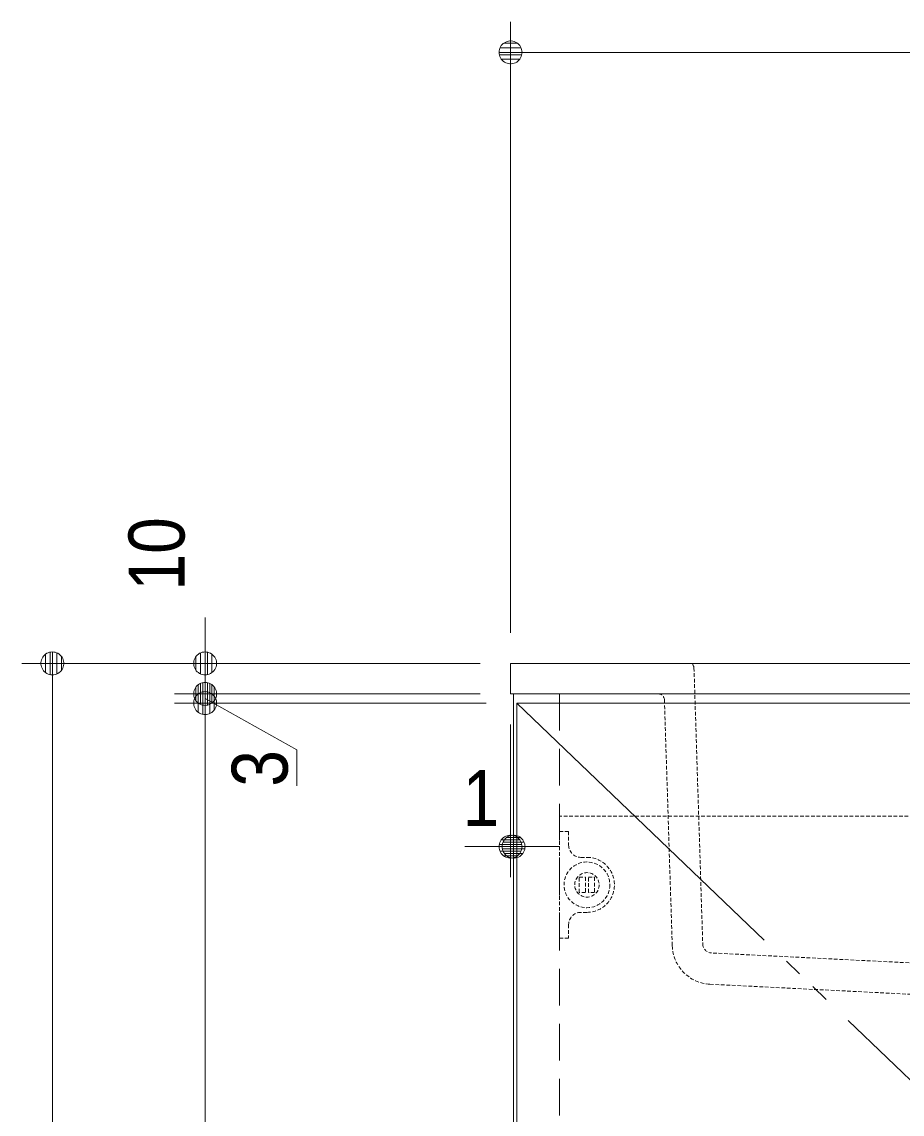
# Model space of a CAD drawing. Units: millimetres, scale not verified. Extents: x -3031 to 3031, y -1522 to 1522.
# Drawn here: x -1702.8 to -1414.6, y -227.6 to 130 of the extents above; entities that cross this region are included whole.
import ezdxf
from ezdxf.enums import TextEntityAlignment as Align

# ---------------------------------------------------------------- set-up
doc = ezdxf.new("R2010")
doc.units = ezdxf.units.MM
doc.header["$LTSCALE"] = 10
doc.linetypes.add('DASHED1', pattern=[1.8, 1.2, -0.6])
doc.linetypes.add('LONG_DOUBLE_CHAIN', pattern=[21.8, 18, -1, 0.6, -0.6, 0.6, -1])
for name, color, linetype, lineweight in [('0-1_5ボウル・キャビネット', 7, 'Continuous', 9), ('0-2_2寸法-1', 7, 'Continuous', 9), ('0-3_0', 7, 'Continuous', 9), ('0-4_2寸法-2', 7, 'Continuous', 9)]:
    doc.layers.add(name, color=color, linetype=linetype, lineweight=lineweight)
doc.styles.add('ＭＳ Ｐゴシック', font='')
doc.styles.get('ＭＳ Ｐゴシック').set_extended_font_data('MS PGothic')

# ---------------------------------------------------------------- blocks, each defined once
blk = doc.blocks.new('グループ-33')
at = {"layer": '0-1_5ボウル・キャビネット'}
for p, q in [((-6490, -800), (-5904.5, -800)), ((-2490, -800), (-3075.5, -800))]:
    blk.add_line(p, q, dxfattribs=at)
at = {"layer": '0-1_5ボウル・キャビネット', "linetype": 'DASHED1'}
for p, q in [((-5904.5, -800), (-3075.5, -800)), ((-5889.5, -814.5), (-5860.8, -1718.9)), ((-3090.5, -814.5), (-3119.2, -1718.9)), ((-6480, -900), (-6330, -900)), ((-5986.3, -919.4), (-5960.7, -1724.6)), ((-2993.7, -919.4), (-3019.3, -1724.6)), ((-2500, -900), (-2650, -900)), ((-4790, -1800), (-5832.3, -1747.9)), ((-4190, -1800), (-3147.7, -1747.9)), ((-4790, -1800), (-4190, -1800)), ((-4790, -1800), (-4770, -1820)), ((-4770, -1880), (-4770, -1820)), ((-4190, -1800), (-4210, -1820)), ((-4210, -1880), (-4210, -1820)), ((-5837.2, -1850.3), (-4974.9, -1893.4)), ((-3142.8, -1850.3), (-4005.1, -1893.4)), ((-4770, -1880), (-4690, -1880)), ((-4690, -1960), (-4690, -1880)), ((-4290, -1960), (-4290, -1880)), ((-4210, -1880), (-4290, -1880)), ((-4290, -1960), (-4690, -1960))]:
    blk.add_line(p, q, dxfattribs=at)
at = {"layer": '0-1_5ボウル・キャビネット'}
for points in [[(-6490, -800), (-6490, -900), (-6006.2, -900)], [(-2490, -800), (-2490, -900), (-2973.8, -900)]]:
    blk.add_lwpolyline(points, dxfattribs=at)
blk.add_lwpolyline([(-6490, -800), (-2490, -800), (-2490, -900), (-6490, -900)], close=True, dxfattribs=at)
at = {"layer": '0-1_5ボウル・キャビネット', "linetype": 'DASHED1'}
for points in [[(-4690, -1960), (-4890, -1960), (-4942, -1908)], [(-4290, -1960), (-4090, -1960), (-4038, -1908)]]:
    blk.add_lwpolyline(points, dxfattribs=at)
for centre, radius, start, end in [((-5904.5, -815), 15, 1.8202, 90), ((-3075.5, -815), 15, 90, 178.1798), ((-6006.2, -920), 20, 1.8202, 90), ((-5830.7, -1720.4), 130, 181.8202, 267.1376), ((-5830.8, -1717.9), 30, 181.8202, 267.1376), ((-3149.2, -1717.9), 30, 272.8624, 358.1798), ((-3149.3, -1720.4), 130, 272.8624, 358.1798), ((-4977.4, -1943.3), 50, 45, 87.1376), ((-4002.6, -1943.3), 50, 92.8624, 135)]:
    blk.add_arc(centre, radius, start, end, dxfattribs=at)
at = {"layer": '0-1_5ボウル・キャビネット'}
blk.add_arc((-2973.8, -920), 20, 90, 178.1798, dxfattribs=at)
blk = doc.blocks.new('_Dot')
at = {"layer": '0-3_0'}
for p, q in [((-5, 0), (-10, 0)), ((4.89, 1), (-4.89, 1)), ((3.99, 3), (-3.99, 3)), ((4.58, -1.99), (-4.58, -1.99)), ((3, -3.99), (-3, -3.99))]:
    blk.add_line(p, q, dxfattribs=at)
for points in [[(5, 0), (4.96, 0.63), (4.84, 1.24), (4.65, 1.84), (4.38, 2.41), (4.05, 2.94), (3.64, 3.42), (3.19, 3.85), (2.68, 4.22), (2.13, 4.52), (1.55, 4.76), (0.94, 4.91), (0.31, 4.99), (-0.31, 4.99), (-0.94, 4.91), (-1.55, 4.76), (-2.13, 4.52), (-2.68, 4.22), (-3.19, 3.85), (-3.64, 3.42), (-4.05, 2.94), (-4.38, 2.41), (-4.65, 1.84), (-4.84, 1.24), (-4.96, 0.63), (-5, 0), (0, 0)], [(-5, 0), (-4.96, -0.63), (-4.84, -1.24), (-4.65, -1.84), (-4.38, -2.41), (-4.05, -2.94), (-3.64, -3.42), (-3.19, -3.85), (-2.68, -4.22), (-2.13, -4.52), (-1.55, -4.76), (-0.94, -4.91), (-0.31, -4.99), (0.31, -4.99), (0.94, -4.91), (1.55, -4.76), (2.13, -4.52), (2.68, -4.22), (3.19, -3.85), (3.64, -3.42), (4.05, -2.94), (4.38, -2.41), (4.65, -1.84), (4.84, -1.24), (4.96, -0.63), (5, 0), (0, 0)]]:
    blk.add_lwpolyline(points, close=True, dxfattribs=at)
blk = doc.blocks.new('グループ-41')
at = {"layer": '0-1_5ボウル・キャビネット'}
for p, q in [((-6330, -930), (-6330, -900)), ((-2650, -900), (-2650, -930))]:
    blk.add_line(p, q, dxfattribs=at)
at = {"layer": '0-1_5ボウル・キャビネット', "linetype": 'DASHED1'}
blk.add_line((-2650, -1300), (-6330, -1300), dxfattribs=at)
blk = doc.blocks.new('グループ-51')
at = {"layer": '0-1_5ボウル・キャビネット', "linetype": 'DASHED1'}
for p, q in [((-6260, -1435), (-6240, -1435)), ((-6240, -1615), (-6260, -1615))]:
    blk.add_line(p, q, dxfattribs=at)
blk.add_lwpolyline([(-6300, -1655), (-6300, -1700), (-6330, -1700), (-6330, -1350), (-6300, -1350), (-6300, -1395)], dxfattribs=at)
for points in [[(-6245, -1550), (-6265, -1550), (-6265, -1500), (-6245, -1500)], [(-6235, -1500), (-6215, -1500), (-6215, -1550), (-6235, -1550)]]:
    blk.add_lwpolyline(points, close=True, dxfattribs=at)
for radius in [75, 40]:
    blk.add_circle((-6240, -1525), radius, dxfattribs=at)
for centre, radius, start, end in [((-6260, -1395), 40, 180, 270), ((-6240, -1525), 90, 270, 90), ((-6260, -1655), 40, 90, 180)]:
    blk.add_arc(centre, radius, start, end, dxfattribs=at)

msp = doc.modelspace()

# ---------------------------------------------------------------- linework, layer by layer
at = {"layer": '0-1_5ボウル・キャビネット'}
msp.add_line((-1541.75, -90), (-1541.75, -900), dxfattribs=at)
at = {"layer": '0-1_5ボウル・キャビネット', "linetype": 'DASHED1'}
msp.add_lwpolyline([(-1541.75, -90), (-1526.75, -90), (-1526.75, -900), (-1541.75, -900)], close=True, dxfattribs=at)
at = {"layer": '0-1_5ボウル・キャビネット'}
msp.add_lwpolyline([(-1540.75, -93), (-1144.75, -93), (-1144.75, -865), (-1540.75, -865)], close=True, dxfattribs=at)
at = {"layer": '0-1_5ボウル・キャビネット', "linetype": 'LONG_DOUBLE_CHAIN'}
msp.add_lwpolyline([(-1540.75, -865), (-1144.75, -472.13), (-1540.75, -93)], dxfattribs=at)
at = {"layer": '0-2_2寸法-1'}
for p, q in [((-1542.75, -70), (-1542.75, 130)), ((-1150.25, 120), (-1535.25, 120)), ((-1652.75, -80), (-1702.75, -80)), ((-1692.75, -87.5), (-1692.75, -892.5)), ((-1550.75, -93), (-1652.75, -93)), ((-1642.75, -857.5), (-1642.75, -100.5))]:
    msp.add_line(p, q, dxfattribs=at)
at = {"layer": '0-4_2寸法-2'}
for p, q in [((-1642.75, -72.5), (-1642.75, -64.99)), ((-1642.75, -82.5), (-1642.75, -74.99)), ((-1552.75, -80), (-1652.75, -80)), ((-1642.75, -90), (-1642.75, -80)), ((-1552.75, -90), (-1652.75, -90)), ((-1552.75, -90), (-1652.75, -90)), ((-1642.75, -90), (-1642.75, -93)), ((-1550.75, -93), (-1652.75, -93)), ((-1642.75, -97.5), (-1642.75, -105.01)), ((-1542.75, -100), (-1542.75, -150)), ((-1541.75, -100), (-1541.75, -150)), ((-1642.75, -100.5), (-1642.75, -108.01)), ((-1550.25, -140), (-1557.76, -140)), ((-1541.75, -140), (-1542.75, -140)), ((-1534.25, -140), (-1526.74, -140))]:
    msp.add_line(p, q, dxfattribs=at)
msp.add_lwpolyline([(-1612.75, -120.13), (-1612.75, -108.33), (-1642.75, -91.5)], dxfattribs=at)

# ---------------------------------------------------------------- block references
at = {"layer": '0-1_5ボウル・キャビネット', "xscale": 0.1, "yscale": 0.1}
for name in ['グループ-33', 'グループ-41', 'グループ-51']:
    msp.add_blockref(name, (-893.75, 0), dxfattribs=at)
at = {"layer": '0-2_2寸法-1', "xscale": 0.7503418, "yscale": 0.7503418}
for p, rotation in [((-1542.75, 120), 180), ((-1692.75, -80), 90), ((-1642.75, -93), 90)]:
    msp.add_blockref('_Dot', p, dxfattribs=dict(at, rotation=rotation))
at = {"layer": '0-4_2寸法-2', "xscale": 0.7503418, "yscale": 0.7503418}
for p, rotation in [((-1642.75, -80), 270), ((-1642.75, -90), 270), ((-1642.75, -90), 90), ((-1642.75, -93), 90), ((-1541.75, -140), 180)]:
    msp.add_blockref('_Dot', p, dxfattribs=dict(at, rotation=rotation))
msp.add_blockref('_Dot', (-1542.75, -140), dxfattribs=at)

# ---------------------------------------------------------------- texts
at = {"layer": '0-4_2寸法-2', "style": 'ＭＳ Ｐゴシック', "width": 0.9}
for s, p in [('10', (-1643.99, -56.16)), ('3', (-1610.22, -120.38))]:
    msp.add_text(s, height=18.33, rotation=90, dxfattribs=at).set_placement(p, align=Align.BOTTOM_LEFT)
msp.add_text('1', height=18.33, dxfattribs=at).set_placement((-1558.46, -138.76), align=Align.BOTTOM_LEFT)

doc.saveas('drawing.dxf')
